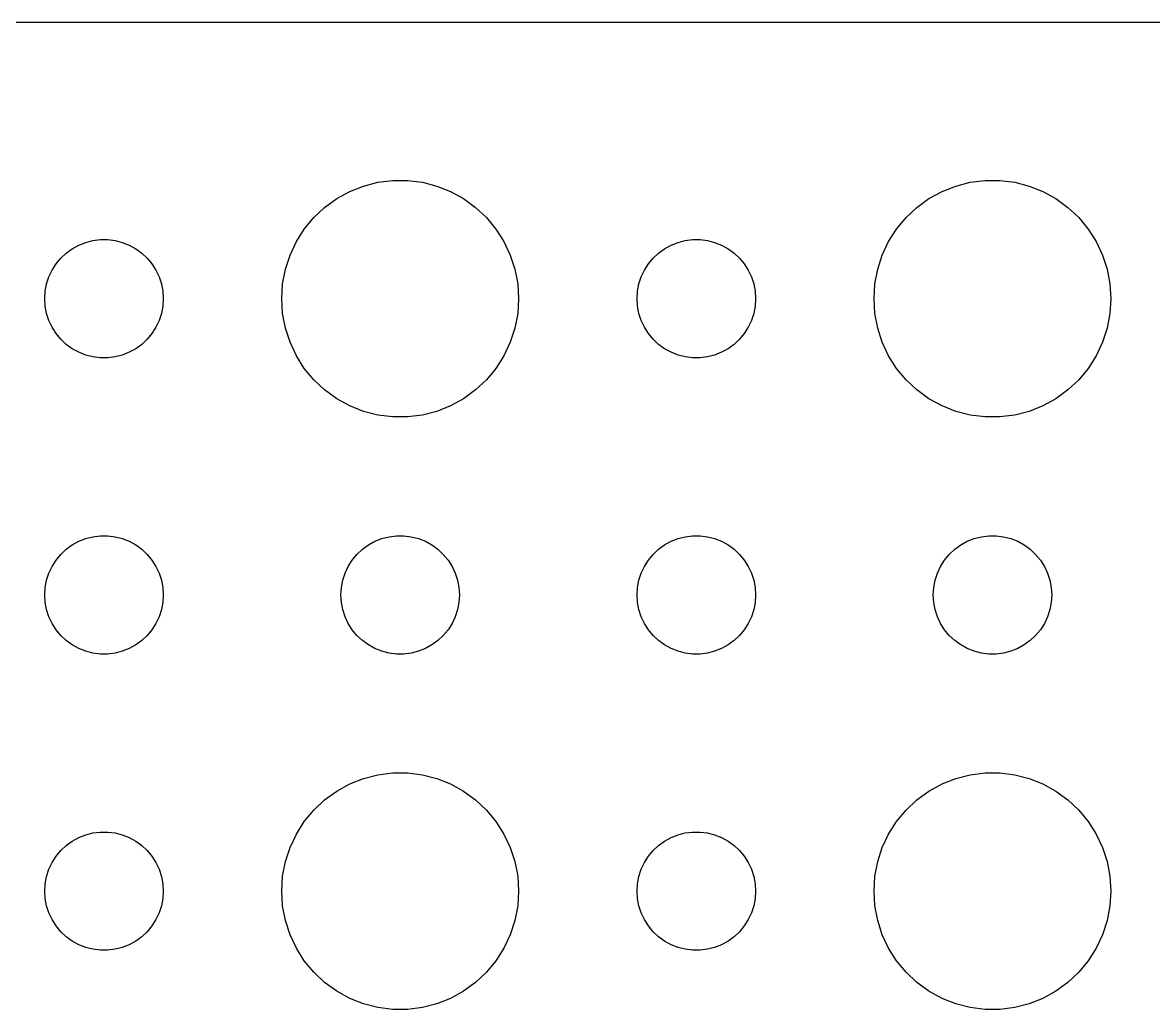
# Model space of a CAD drawing. Header units: metres. Extents: x -112 to 112, y -89 to 89.
# Drawn here: x -84.56 to -55.92, y 64.51 to 89.49 of the extents above; entities that cross this region are included whole.
import ezdxf

# ---------------------------------------------------------------- set-up
doc = ezdxf.new("R2010")
doc.units = ezdxf.units.M

msp = doc.modelspace()

# ---------------------------------------------------------------- linework, layer by layer
for p, q in [((107.314, 89.4901), (-107.314, 89.4901)), ((-76.2773, 85.2145), (-75.927, 85.3532)), ((-75.927, 85.3532), (-75.5621, 85.4469)), ((-75.5621, 85.4469), (-75.1884, 85.4941)), ((-75.1884, 85.4941), (-74.8116, 85.4941)), ((-74.8116, 85.4941), (-74.4379, 85.4469)), ((-74.4379, 85.4469), (-74.073, 85.3532)), ((-74.073, 85.3532), (-73.7227, 85.2145)), ((-61.2773, 85.2145), (-60.927, 85.3532)), ((-60.927, 85.3532), (-60.5621, 85.4469)), ((-60.5621, 85.4469), (-60.1884, 85.4941)), ((-60.1884, 85.4941), (-59.8116, 85.4941)), ((-59.8116, 85.4941), (-59.4379, 85.4469)), ((-59.4379, 85.4469), (-59.0729, 85.3532)), ((-59.0729, 85.3532), (-58.7227, 85.2145)), ((-76.6075, 85.033), (-76.2773, 85.2145)), ((-73.7227, 85.2145), (-73.3925, 85.033)), ((-61.6075, 85.033), (-61.2773, 85.2145)), ((-58.7227, 85.2145), (-58.3925, 85.033)), ((-77.1869, 84.5536), (-76.9123, 84.8115)), ((-76.9123, 84.8115), (-76.6075, 85.033)), ((-73.3925, 85.033), (-73.0877, 84.8115)), ((-73.0877, 84.8115), (-72.8131, 84.5536)), ((-62.1869, 84.5536), (-61.9123, 84.8115)), ((-61.9123, 84.8115), (-61.6075, 85.033)), ((-58.3925, 85.033), (-58.0877, 84.8115)), ((-58.0877, 84.8115), (-57.8131, 84.5536)), ((-77.427, 84.2634), (-77.1869, 84.5536)), ((-72.8131, 84.5536), (-72.573, 84.2634)), ((-62.427, 84.2634), (-62.1869, 84.5536)), ((-57.8131, 84.5536), (-57.5729, 84.2634)), ((-77.6289, 83.9453), (-77.427, 84.2634)), ((-72.573, 84.2634), (-72.3711, 83.9453)), ((-62.6289, 83.9453), (-62.427, 84.2634)), ((-57.5729, 84.2634), (-57.3711, 83.9453)), ((-83.1387, 83.8572), (-82.9635, 83.9266)), ((-82.9635, 83.9266), (-82.7811, 83.9734)), ((-82.7811, 83.9734), (-82.5942, 83.997)), ((-82.5942, 83.997), (-82.4058, 83.997)), ((-82.4058, 83.997), (-82.2189, 83.9734)), ((-82.2189, 83.9734), (-82.0365, 83.9266)), ((-82.0365, 83.9266), (-81.8613, 83.8572)), ((-77.7893, 83.6044), (-77.6289, 83.9453)), ((-72.3711, 83.9453), (-72.2107, 83.6044)), ((-68.1387, 83.8572), (-67.9635, 83.9266)), ((-67.9635, 83.9266), (-67.7811, 83.9734)), ((-67.7811, 83.9734), (-67.5942, 83.997)), ((-67.5942, 83.997), (-67.4058, 83.997)), ((-67.4058, 83.997), (-67.2189, 83.9734)), ((-67.2189, 83.9734), (-67.0365, 83.9266)), ((-67.0365, 83.9266), (-66.8613, 83.8572)), ((-62.7893, 83.6044), (-62.6289, 83.9453)), ((-57.3711, 83.9453), (-57.2107, 83.6044)), ((-83.5934, 83.5268), (-83.4561, 83.6558)), ((-83.4561, 83.6558), (-83.3037, 83.7665)), ((-83.3037, 83.7665), (-83.1387, 83.8572)), ((-81.8613, 83.8572), (-81.6963, 83.7665)), ((-81.6963, 83.7665), (-81.5439, 83.6558)), ((-81.5439, 83.6558), (-81.4065, 83.5268)), ((-68.5934, 83.5268), (-68.4561, 83.6558)), ((-68.4561, 83.6558), (-68.3037, 83.7665)), ((-68.3037, 83.7665), (-68.1387, 83.8572)), ((-66.8613, 83.8572), (-66.6963, 83.7665)), ((-66.6963, 83.7665), (-66.5439, 83.6558)), ((-66.5439, 83.6558), (-66.4065, 83.5268)), ((-83.8145, 83.2226), (-83.7135, 83.3817)), ((-83.7135, 83.3817), (-83.5934, 83.5268)), ((-81.4065, 83.5268), (-81.2865, 83.3817)), ((-81.2865, 83.3817), (-81.1855, 83.2226)), ((-77.9057, 83.2461), (-77.7893, 83.6044)), ((-72.2107, 83.6044), (-72.0943, 83.2461)), ((-68.8145, 83.2226), (-68.7135, 83.3817)), ((-68.7135, 83.3817), (-68.5934, 83.5268)), ((-66.4065, 83.5268), (-66.2865, 83.3817)), ((-66.2865, 83.3817), (-66.1855, 83.2226)), ((-62.9057, 83.2461), (-62.7893, 83.6044)), ((-57.2107, 83.6044), (-57.0942, 83.2461)), ((-83.9529, 82.873), (-83.8947, 83.0522)), ((-83.8947, 83.0522), (-83.8145, 83.2226)), ((-81.1855, 83.2226), (-81.1053, 83.0522)), ((-81.1053, 83.0522), (-81.0471, 82.873)), ((-77.9763, 82.876), (-77.9057, 83.2461)), ((-72.0943, 83.2461), (-72.0237, 82.876)), ((-68.9529, 82.873), (-68.8947, 83.0522)), ((-68.8947, 83.0522), (-68.8145, 83.2226)), ((-66.1855, 83.2226), (-66.1053, 83.0522)), ((-66.1053, 83.0522), (-66.0471, 82.873)), ((-62.9763, 82.876), (-62.9057, 83.2461)), ((-57.0942, 83.2461), (-57.0237, 82.876)), ((-83.9882, 82.688), (-83.9529, 82.873)), ((-81.0471, 82.873), (-81.0118, 82.688)), ((-78, 82.5), (-77.9763, 82.876)), ((-72.0237, 82.876), (-72, 82.5)), ((-68.9882, 82.688), (-68.9529, 82.873)), ((-66.0471, 82.873), (-66.0118, 82.688)), ((-63, 82.5), (-62.9763, 82.876)), ((-57.0237, 82.876), (-57, 82.5)), ((-84, 82.5), (-83.9882, 82.688)), ((-83.9882, 82.312), (-84, 82.5)), ((-81.0118, 82.688), (-81, 82.5)), ((-81, 82.5), (-81.0118, 82.312)), ((-77.9763, 82.124), (-78, 82.5)), ((-72, 82.5), (-72.0237, 82.124)), ((-69, 82.5), (-68.9882, 82.688)), ((-68.9882, 82.312), (-69, 82.5)), ((-66.0118, 82.688), (-66, 82.5)), ((-66, 82.5), (-66.0118, 82.312)), ((-62.9763, 82.124), (-63, 82.5)), ((-57, 82.5), (-57.0237, 82.124)), ((-83.9529, 82.127), (-83.9882, 82.312)), ((-81.0118, 82.312), (-81.0471, 82.127)), ((-68.9529, 82.127), (-68.9882, 82.312)), ((-66.0118, 82.312), (-66.0471, 82.127)), ((-83.8947, 81.9478), (-83.9529, 82.127)), ((-83.8145, 81.7774), (-83.8947, 81.9478)), ((-81.1053, 81.9478), (-81.1855, 81.7774)), ((-81.0471, 82.127), (-81.1053, 81.9478)), ((-77.9057, 81.7539), (-77.9763, 82.124)), ((-72.0237, 82.124), (-72.0943, 81.7539)), ((-68.8947, 81.9478), (-68.9529, 82.127)), ((-68.8145, 81.7774), (-68.8947, 81.9478)), ((-66.1053, 81.9478), (-66.1855, 81.7774)), ((-66.0471, 82.127), (-66.1053, 81.9478)), ((-62.9057, 81.7539), (-62.9763, 82.124)), ((-57.0237, 82.124), (-57.0942, 81.7539)), ((-83.7135, 81.6183), (-83.8145, 81.7774)), ((-83.5934, 81.4732), (-83.7135, 81.6183)), ((-81.2865, 81.6183), (-81.4065, 81.4732)), ((-81.1855, 81.7774), (-81.2865, 81.6183)), ((-77.7893, 81.3956), (-77.9057, 81.7539)), ((-72.0943, 81.7539), (-72.2107, 81.3956)), ((-68.7135, 81.6183), (-68.8145, 81.7774)), ((-68.5934, 81.4732), (-68.7135, 81.6183)), ((-66.2865, 81.6183), (-66.4065, 81.4732)), ((-66.1855, 81.7774), (-66.2865, 81.6183)), ((-62.7893, 81.3956), (-62.9057, 81.7539)), ((-57.0942, 81.7539), (-57.2107, 81.3956)), ((-83.4561, 81.3442), (-83.5934, 81.4732)), ((-83.3037, 81.2335), (-83.4561, 81.3442)), ((-81.5439, 81.3442), (-81.6963, 81.2335)), ((-81.4065, 81.4732), (-81.5439, 81.3442)), ((-77.6289, 81.0547), (-77.7893, 81.3956)), ((-72.2107, 81.3956), (-72.3711, 81.0547)), ((-68.4561, 81.3442), (-68.5934, 81.4732)), ((-68.3037, 81.2335), (-68.4561, 81.3442)), ((-66.5439, 81.3442), (-66.6963, 81.2335)), ((-66.4065, 81.4732), (-66.5439, 81.3442)), ((-62.6289, 81.0547), (-62.7893, 81.3956)), ((-57.2107, 81.3956), (-57.3711, 81.0547)), ((-83.1387, 81.1428), (-83.3037, 81.2335)), ((-82.9635, 81.0734), (-83.1387, 81.1428)), ((-82.7811, 81.0266), (-82.9635, 81.0734)), ((-82.0365, 81.0734), (-82.2189, 81.0266)), ((-81.8613, 81.1428), (-82.0365, 81.0734)), ((-81.6963, 81.2335), (-81.8613, 81.1428)), ((-77.427, 80.7366), (-77.6289, 81.0547)), ((-72.3711, 81.0547), (-72.573, 80.7366)), ((-68.1387, 81.1428), (-68.3037, 81.2335)), ((-67.9635, 81.0734), (-68.1387, 81.1428)), ((-67.7811, 81.0266), (-67.9635, 81.0734)), ((-67.0365, 81.0734), (-67.2189, 81.0266)), ((-66.8613, 81.1428), (-67.0365, 81.0734)), ((-66.6963, 81.2335), (-66.8613, 81.1428)), ((-62.427, 80.7366), (-62.6289, 81.0547)), ((-57.3711, 81.0547), (-57.5729, 80.7366)), ((-82.5942, 81.003), (-82.7811, 81.0266)), ((-82.4058, 81.003), (-82.5942, 81.003)), ((-82.2189, 81.0266), (-82.4058, 81.003)), ((-67.5942, 81.003), (-67.7811, 81.0266)), ((-67.4058, 81.003), (-67.5942, 81.003)), ((-67.2189, 81.0266), (-67.4058, 81.003)), ((-77.1869, 80.4464), (-77.427, 80.7366)), ((-72.573, 80.7366), (-72.8131, 80.4464)), ((-62.1869, 80.4464), (-62.427, 80.7366)), ((-57.5729, 80.7366), (-57.8131, 80.4464)), ((-76.9123, 80.1885), (-77.1869, 80.4464)), ((-76.6075, 79.967), (-76.9123, 80.1885)), ((-73.0877, 80.1885), (-73.3925, 79.967)), ((-72.8131, 80.4464), (-73.0877, 80.1885)), ((-61.9123, 80.1885), (-62.1869, 80.4464)), ((-61.6075, 79.967), (-61.9123, 80.1885)), ((-58.0877, 80.1885), (-58.3925, 79.967)), ((-57.8131, 80.4464), (-58.0877, 80.1885)), ((-76.2773, 79.7855), (-76.6075, 79.967)), ((-73.3925, 79.967), (-73.7227, 79.7855)), ((-61.2773, 79.7855), (-61.6075, 79.967)), ((-58.3925, 79.967), (-58.7227, 79.7855)), ((-75.927, 79.6468), (-76.2773, 79.7855)), ((-75.5621, 79.5531), (-75.927, 79.6468)), ((-74.073, 79.6468), (-74.4379, 79.5531)), ((-73.7227, 79.7855), (-74.073, 79.6468)), ((-60.927, 79.6468), (-61.2773, 79.7855)), ((-60.5621, 79.5531), (-60.927, 79.6468)), ((-59.0729, 79.6468), (-59.4379, 79.5531)), ((-58.7227, 79.7855), (-59.0729, 79.6468)), ((-75.1884, 79.5059), (-75.5621, 79.5531)), ((-74.8116, 79.5059), (-75.1884, 79.5059)), ((-74.4379, 79.5531), (-74.8116, 79.5059)), ((-60.1884, 79.5059), (-60.5621, 79.5531)), ((-59.8116, 79.5059), (-60.1884, 79.5059)), ((-59.4379, 79.5531), (-59.8116, 79.5059)), ((-82.9635, 76.4266), (-82.7811, 76.4734)), ((-82.7811, 76.4734), (-82.5942, 76.497)), ((-82.5942, 76.497), (-82.4058, 76.497)), ((-82.4058, 76.497), (-82.2189, 76.4734)), ((-82.2189, 76.4734), (-82.0365, 76.4266)), ((-75.4635, 76.4266), (-75.2811, 76.4734)), ((-75.2811, 76.4734), (-75.0942, 76.497)), ((-75.0942, 76.497), (-74.9058, 76.497)), ((-74.9058, 76.497), (-74.7189, 76.4734)), ((-74.7189, 76.4734), (-74.5365, 76.4266)), ((-67.9635, 76.4266), (-67.7811, 76.4734)), ((-67.7811, 76.4734), (-67.5942, 76.497)), ((-67.5942, 76.497), (-67.4058, 76.497)), ((-67.4058, 76.497), (-67.2189, 76.4734)), ((-67.2189, 76.4734), (-67.0365, 76.4266)), ((-60.4635, 76.4266), (-60.2811, 76.4734)), ((-60.2811, 76.4734), (-60.0942, 76.497)), ((-60.0942, 76.497), (-59.9058, 76.497)), ((-59.9058, 76.497), (-59.7189, 76.4734)), ((-59.7189, 76.4734), (-59.5365, 76.4266)), ((-83.4561, 76.1558), (-83.3037, 76.2665)), ((-83.3037, 76.2665), (-83.1387, 76.3572)), ((-83.1387, 76.3572), (-82.9635, 76.4266)), ((-82.0365, 76.4266), (-81.8613, 76.3572)), ((-81.8613, 76.3572), (-81.6963, 76.2665)), ((-81.6963, 76.2665), (-81.5439, 76.1558)), ((-75.9561, 76.1558), (-75.8037, 76.2665)), ((-75.8037, 76.2665), (-75.6387, 76.3572)), ((-75.6387, 76.3572), (-75.4635, 76.4266)), ((-74.5365, 76.4266), (-74.3613, 76.3572)), ((-74.3613, 76.3572), (-74.1963, 76.2665)), ((-74.1963, 76.2665), (-74.0439, 76.1558)), ((-68.4561, 76.1558), (-68.3037, 76.2665)), ((-68.3037, 76.2665), (-68.1387, 76.3572)), ((-68.1387, 76.3572), (-67.9635, 76.4266)), ((-67.0365, 76.4266), (-66.8613, 76.3572)), ((-66.8613, 76.3572), (-66.6963, 76.2665)), ((-66.6963, 76.2665), (-66.5439, 76.1558)), ((-60.9561, 76.1558), (-60.8037, 76.2665)), ((-60.8037, 76.2665), (-60.6387, 76.3572)), ((-60.6387, 76.3572), (-60.4635, 76.4266)), ((-59.5365, 76.4266), (-59.3613, 76.3572)), ((-59.3613, 76.3572), (-59.1963, 76.2665)), ((-59.1963, 76.2665), (-59.0439, 76.1558)), ((-83.7135, 75.8817), (-83.5934, 76.0268)), ((-83.5934, 76.0268), (-83.4561, 76.1558)), ((-81.5439, 76.1558), (-81.4065, 76.0268)), ((-81.4065, 76.0268), (-81.2865, 75.8817)), ((-76.2135, 75.8817), (-76.0934, 76.0268)), ((-76.0934, 76.0268), (-75.9561, 76.1558)), ((-74.0439, 76.1558), (-73.9065, 76.0268)), ((-73.9065, 76.0268), (-73.7865, 75.8817)), ((-68.7135, 75.8817), (-68.5934, 76.0268)), ((-68.5934, 76.0268), (-68.4561, 76.1558)), ((-66.5439, 76.1558), (-66.4065, 76.0268)), ((-66.4065, 76.0268), (-66.2865, 75.8817)), ((-61.2135, 75.8817), (-61.0934, 76.0268)), ((-61.0934, 76.0268), (-60.9561, 76.1558)), ((-59.0439, 76.1558), (-58.9065, 76.0268)), ((-58.9065, 76.0268), (-58.7865, 75.8817)), ((-83.8947, 75.5522), (-83.8145, 75.7226)), ((-83.8145, 75.7226), (-83.7135, 75.8817)), ((-81.2865, 75.8817), (-81.1855, 75.7226)), ((-81.1855, 75.7226), (-81.1053, 75.5522)), ((-76.3947, 75.5522), (-76.3145, 75.7226)), ((-76.3145, 75.7226), (-76.2135, 75.8817)), ((-73.7865, 75.8817), (-73.6855, 75.7226)), ((-73.6855, 75.7226), (-73.6053, 75.5522)), ((-68.8947, 75.5522), (-68.8145, 75.7226)), ((-68.8145, 75.7226), (-68.7135, 75.8817)), ((-66.2865, 75.8817), (-66.1855, 75.7226)), ((-66.1855, 75.7226), (-66.1053, 75.5522)), ((-61.3947, 75.5522), (-61.3145, 75.7226)), ((-61.3145, 75.7226), (-61.2135, 75.8817)), ((-58.7865, 75.8817), (-58.6855, 75.7226)), ((-58.6855, 75.7226), (-58.6053, 75.5522)), ((-83.9882, 75.188), (-83.9529, 75.373)), ((-83.9529, 75.373), (-83.8947, 75.5522)), ((-81.1053, 75.5522), (-81.0471, 75.373)), ((-81.0471, 75.373), (-81.0118, 75.188)), ((-76.4882, 75.188), (-76.4529, 75.373)), ((-76.4529, 75.373), (-76.3947, 75.5522)), ((-73.6053, 75.5522), (-73.5471, 75.373)), ((-73.5471, 75.373), (-73.5118, 75.188)), ((-68.9882, 75.188), (-68.9529, 75.373)), ((-68.9529, 75.373), (-68.8947, 75.5522)), ((-66.1053, 75.5522), (-66.0471, 75.373)), ((-66.0471, 75.373), (-66.0118, 75.188)), ((-61.4882, 75.188), (-61.4529, 75.373)), ((-61.4529, 75.373), (-61.3947, 75.5522)), ((-58.6053, 75.5522), (-58.5471, 75.373)), ((-58.5471, 75.373), (-58.5118, 75.188)), ((-84, 75), (-83.9882, 75.188)), ((-81.0118, 75.188), (-81, 75)), ((-76.5, 75), (-76.4882, 75.188)), ((-73.5118, 75.188), (-73.5, 75)), ((-69, 75), (-68.9882, 75.188)), ((-66.0118, 75.188), (-66, 75)), ((-61.5, 75), (-61.4882, 75.188)), ((-58.5118, 75.188), (-58.5, 75)), ((-83.9882, 74.812), (-84, 75)), ((-83.9529, 74.627), (-83.9882, 74.812)), ((-81.0118, 74.812), (-81.0471, 74.627)), ((-81, 75), (-81.0118, 74.812)), ((-76.4882, 74.812), (-76.5, 75)), ((-76.4529, 74.627), (-76.4882, 74.812)), ((-73.5118, 74.812), (-73.5471, 74.627)), ((-73.5, 75), (-73.5118, 74.812)), ((-68.9882, 74.812), (-69, 75)), ((-68.9529, 74.627), (-68.9882, 74.812)), ((-66.0118, 74.812), (-66.0471, 74.627)), ((-66, 75), (-66.0118, 74.812)), ((-61.4882, 74.812), (-61.5, 75)), ((-61.4529, 74.627), (-61.4882, 74.812)), ((-58.5118, 74.812), (-58.5471, 74.627)), ((-58.5, 75), (-58.5118, 74.812)), ((-83.8947, 74.4478), (-83.9529, 74.627)), ((-81.0471, 74.627), (-81.1053, 74.4478)), ((-76.3947, 74.4478), (-76.4529, 74.627)), ((-73.5471, 74.627), (-73.6053, 74.4478)), ((-68.8947, 74.4478), (-68.9529, 74.627)), ((-66.0471, 74.627), (-66.1053, 74.4478)), ((-61.3947, 74.4478), (-61.4529, 74.627)), ((-58.5471, 74.627), (-58.6053, 74.4478)), ((-83.8145, 74.2774), (-83.8947, 74.4478)), ((-83.7135, 74.1183), (-83.8145, 74.2774)), ((-81.1855, 74.2774), (-81.2865, 74.1183)), ((-81.1053, 74.4478), (-81.1855, 74.2774)), ((-76.3145, 74.2774), (-76.3947, 74.4478)), ((-76.2135, 74.1183), (-76.3145, 74.2774)), ((-73.6855, 74.2774), (-73.7865, 74.1183)), ((-73.6053, 74.4478), (-73.6855, 74.2774)), ((-68.8145, 74.2774), (-68.8947, 74.4478)), ((-68.7135, 74.1183), (-68.8145, 74.2774)), ((-66.1855, 74.2774), (-66.2865, 74.1183)), ((-66.1053, 74.4478), (-66.1855, 74.2774)), ((-61.3145, 74.2774), (-61.3947, 74.4478)), ((-61.2135, 74.1183), (-61.3145, 74.2774)), ((-58.6855, 74.2774), (-58.7865, 74.1183)), ((-58.6053, 74.4478), (-58.6855, 74.2774)), ((-83.5934, 73.9732), (-83.7135, 74.1183)), ((-83.4561, 73.8442), (-83.5934, 73.9732)), ((-81.4065, 73.9732), (-81.5439, 73.8442)), ((-81.2865, 74.1183), (-81.4065, 73.9732)), ((-76.0934, 73.9732), (-76.2135, 74.1183)), ((-75.9561, 73.8442), (-76.0934, 73.9732)), ((-73.9065, 73.9732), (-74.0439, 73.8442)), ((-73.7865, 74.1183), (-73.9065, 73.9732)), ((-68.5934, 73.9732), (-68.7135, 74.1183)), ((-68.4561, 73.8442), (-68.5934, 73.9732)), ((-66.4065, 73.9732), (-66.5439, 73.8442)), ((-66.2865, 74.1183), (-66.4065, 73.9732)), ((-61.0934, 73.9732), (-61.2135, 74.1183)), ((-60.9561, 73.8442), (-61.0934, 73.9732)), ((-58.9065, 73.9732), (-59.0439, 73.8442)), ((-58.7865, 74.1183), (-58.9065, 73.9732)), ((-83.3037, 73.7335), (-83.4561, 73.8442)), ((-83.1387, 73.6428), (-83.3037, 73.7335)), ((-82.9635, 73.5734), (-83.1387, 73.6428)), ((-81.8613, 73.6428), (-82.0365, 73.5734)), ((-81.6963, 73.7335), (-81.8613, 73.6428)), ((-81.5439, 73.8442), (-81.6963, 73.7335)), ((-75.8037, 73.7335), (-75.9561, 73.8442)), ((-75.6387, 73.6428), (-75.8037, 73.7335)), ((-75.4635, 73.5734), (-75.6387, 73.6428)), ((-74.3613, 73.6428), (-74.5365, 73.5734)), ((-74.1963, 73.7335), (-74.3613, 73.6428)), ((-74.0439, 73.8442), (-74.1963, 73.7335)), ((-68.3037, 73.7335), (-68.4561, 73.8442)), ((-68.1387, 73.6428), (-68.3037, 73.7335)), ((-67.9635, 73.5734), (-68.1387, 73.6428)), ((-66.8613, 73.6428), (-67.0365, 73.5734)), ((-66.6963, 73.7335), (-66.8613, 73.6428)), ((-66.5439, 73.8442), (-66.6963, 73.7335)), ((-60.8037, 73.7335), (-60.9561, 73.8442)), ((-60.6387, 73.6428), (-60.8037, 73.7335)), ((-60.4635, 73.5734), (-60.6387, 73.6428)), ((-59.3613, 73.6428), (-59.5365, 73.5734)), ((-59.1963, 73.7335), (-59.3613, 73.6428)), ((-59.0439, 73.8442), (-59.1963, 73.7335)), ((-82.7811, 73.5266), (-82.9635, 73.5734)), ((-82.5942, 73.503), (-82.7811, 73.5266)), ((-82.4058, 73.503), (-82.5942, 73.503)), ((-82.2189, 73.5266), (-82.4058, 73.503)), ((-82.0365, 73.5734), (-82.2189, 73.5266)), ((-75.2811, 73.5266), (-75.4635, 73.5734)), ((-75.0942, 73.503), (-75.2811, 73.5266)), ((-74.9058, 73.503), (-75.0942, 73.503)), ((-74.7189, 73.5266), (-74.9058, 73.503)), ((-74.5365, 73.5734), (-74.7189, 73.5266)), ((-67.7811, 73.5266), (-67.9635, 73.5734)), ((-67.5942, 73.503), (-67.7811, 73.5266)), ((-67.4058, 73.503), (-67.5942, 73.503)), ((-67.2189, 73.5266), (-67.4058, 73.503)), ((-67.0365, 73.5734), (-67.2189, 73.5266)), ((-60.2811, 73.5266), (-60.4635, 73.5734)), ((-60.0942, 73.503), (-60.2811, 73.5266)), ((-59.9058, 73.503), (-60.0942, 73.503)), ((-59.7189, 73.5266), (-59.9058, 73.503)), ((-59.5365, 73.5734), (-59.7189, 73.5266)), ((-75.927, 70.3532), (-75.5621, 70.4469)), ((-75.5621, 70.4469), (-75.1884, 70.4941)), ((-75.1884, 70.4941), (-74.8116, 70.4941)), ((-74.8116, 70.4941), (-74.4379, 70.4469)), ((-74.4379, 70.4469), (-74.073, 70.3532)), ((-60.927, 70.3532), (-60.5621, 70.4469)), ((-60.5621, 70.4469), (-60.1884, 70.4941)), ((-60.1884, 70.4941), (-59.8116, 70.4941)), ((-59.8116, 70.4941), (-59.4379, 70.4469)), ((-59.4379, 70.4469), (-59.0729, 70.3532)), ((-76.6075, 70.033), (-76.2773, 70.2145)), ((-76.2773, 70.2145), (-75.927, 70.3532)), ((-74.073, 70.3532), (-73.7227, 70.2145)), ((-73.7227, 70.2145), (-73.3925, 70.033)), ((-61.6075, 70.033), (-61.2773, 70.2145)), ((-61.2773, 70.2145), (-60.927, 70.3532)), ((-59.0729, 70.3532), (-58.7227, 70.2145)), ((-58.7227, 70.2145), (-58.3925, 70.033)), ((-76.9123, 69.8115), (-76.6075, 70.033)), ((-73.3925, 70.033), (-73.0877, 69.8115)), ((-61.9123, 69.8115), (-61.6075, 70.033)), ((-58.3925, 70.033), (-58.0877, 69.8115)), ((-77.1869, 69.5536), (-76.9123, 69.8115)), ((-73.0877, 69.8115), (-72.8131, 69.5536)), ((-62.1869, 69.5536), (-61.9123, 69.8115)), ((-58.0877, 69.8115), (-57.8131, 69.5536)), ((-77.427, 69.2634), (-77.1869, 69.5536)), ((-72.8131, 69.5536), (-72.573, 69.2634)), ((-62.427, 69.2634), (-62.1869, 69.5536)), ((-57.8131, 69.5536), (-57.5729, 69.2634)), ((-77.6289, 68.9453), (-77.427, 69.2634)), ((-72.573, 69.2634), (-72.3711, 68.9453)), ((-62.6289, 68.9453), (-62.427, 69.2634)), ((-57.5729, 69.2634), (-57.3711, 68.9453)), ((-83.4561, 68.6558), (-83.3037, 68.7665)), ((-83.3037, 68.7665), (-83.1387, 68.8572)), ((-83.1387, 68.8572), (-82.9635, 68.9266)), ((-82.9635, 68.9266), (-82.7811, 68.9734)), ((-82.7811, 68.9734), (-82.5942, 68.997)), ((-82.5942, 68.997), (-82.4058, 68.997)), ((-82.4058, 68.997), (-82.2189, 68.9734)), ((-82.2189, 68.9734), (-82.0365, 68.9266)), ((-82.0365, 68.9266), (-81.8613, 68.8572)), ((-81.8613, 68.8572), (-81.6963, 68.7665)), ((-81.6963, 68.7665), (-81.5439, 68.6558)), ((-77.7893, 68.6044), (-77.6289, 68.9453)), ((-72.3711, 68.9453), (-72.2107, 68.6044)), ((-68.4561, 68.6558), (-68.3037, 68.7665)), ((-68.3037, 68.7665), (-68.1387, 68.8572)), ((-68.1387, 68.8572), (-67.9635, 68.9266)), ((-67.9635, 68.9266), (-67.7811, 68.9734)), ((-67.7811, 68.9734), (-67.5942, 68.997)), ((-67.5942, 68.997), (-67.4058, 68.997)), ((-67.4058, 68.997), (-67.2189, 68.9734)), ((-67.2189, 68.9734), (-67.0365, 68.9266)), ((-67.0365, 68.9266), (-66.8613, 68.8572)), ((-66.8613, 68.8572), (-66.6963, 68.7665)), ((-66.6963, 68.7665), (-66.5439, 68.6558)), ((-62.7893, 68.6044), (-62.6289, 68.9453)), ((-57.3711, 68.9453), (-57.2107, 68.6044)), ((-83.7135, 68.3817), (-83.5934, 68.5268)), ((-83.5934, 68.5268), (-83.4561, 68.6558)), ((-81.5439, 68.6558), (-81.4065, 68.5268)), ((-81.4065, 68.5268), (-81.2865, 68.3817)), ((-77.9057, 68.2461), (-77.7893, 68.6044)), ((-72.2107, 68.6044), (-72.0943, 68.2461)), ((-68.7135, 68.3817), (-68.5934, 68.5268)), ((-68.5934, 68.5268), (-68.4561, 68.6558)), ((-66.5439, 68.6558), (-66.4065, 68.5268)), ((-66.4065, 68.5268), (-66.2865, 68.3817)), ((-62.9057, 68.2461), (-62.7893, 68.6044)), ((-57.2107, 68.6044), (-57.0942, 68.2461)), ((-83.8947, 68.0522), (-83.8145, 68.2226)), ((-83.8145, 68.2226), (-83.7135, 68.3817)), ((-81.2865, 68.3817), (-81.1855, 68.2226)), ((-81.1855, 68.2226), (-81.1053, 68.0522)), ((-77.9763, 67.876), (-77.9057, 68.2461)), ((-72.0943, 68.2461), (-72.0237, 67.876)), ((-68.8947, 68.0522), (-68.8145, 68.2226)), ((-68.8145, 68.2226), (-68.7135, 68.3817)), ((-66.2865, 68.3817), (-66.1855, 68.2226)), ((-66.1855, 68.2226), (-66.1053, 68.0522)), ((-62.9763, 67.876), (-62.9057, 68.2461)), ((-57.0942, 68.2461), (-57.0237, 67.876)), ((-83.9882, 67.688), (-83.9529, 67.873)), ((-83.9529, 67.873), (-83.8947, 68.0522)), ((-81.1053, 68.0522), (-81.0471, 67.873)), ((-81.0471, 67.873), (-81.0118, 67.688)), ((-78, 67.5), (-77.9763, 67.876)), ((-72.0237, 67.876), (-72, 67.5)), ((-68.9882, 67.688), (-68.9529, 67.873)), ((-68.9529, 67.873), (-68.8947, 68.0522)), ((-66.1053, 68.0522), (-66.0471, 67.873)), ((-66.0471, 67.873), (-66.0118, 67.688)), ((-63, 67.5), (-62.9763, 67.876)), ((-57.0237, 67.876), (-57, 67.5)), ((-84, 67.5), (-83.9882, 67.688)), ((-81.0118, 67.688), (-81, 67.5)), ((-69, 67.5), (-68.9882, 67.688)), ((-66.0118, 67.688), (-66, 67.5)), ((-83.9882, 67.312), (-84, 67.5)), ((-83.9529, 67.127), (-83.9882, 67.312)), ((-81.0118, 67.312), (-81.0471, 67.127)), ((-81, 67.5), (-81.0118, 67.312)), ((-77.9763, 67.124), (-78, 67.5)), ((-72, 67.5), (-72.0237, 67.124)), ((-68.9882, 67.312), (-69, 67.5)), ((-68.9529, 67.127), (-68.9882, 67.312)), ((-66.0118, 67.312), (-66.0471, 67.127)), ((-66, 67.5), (-66.0118, 67.312)), ((-62.9763, 67.124), (-63, 67.5)), ((-57, 67.5), (-57.0237, 67.124)), ((-83.8947, 66.9478), (-83.9529, 67.127)), ((-81.0471, 67.127), (-81.1053, 66.9478)), ((-77.9057, 66.7539), (-77.9763, 67.124)), ((-72.0237, 67.124), (-72.0943, 66.7539)), ((-68.8947, 66.9478), (-68.9529, 67.127)), ((-66.0471, 67.127), (-66.1053, 66.9478)), ((-62.9057, 66.7539), (-62.9763, 67.124)), ((-57.0237, 67.124), (-57.0942, 66.7539)), ((-83.8145, 66.7774), (-83.8947, 66.9478)), ((-83.7135, 66.6183), (-83.8145, 66.7774)), ((-81.1855, 66.7774), (-81.2865, 66.6183)), ((-81.1053, 66.9478), (-81.1855, 66.7774)), ((-77.7893, 66.3956), (-77.9057, 66.7539)), ((-72.0943, 66.7539), (-72.2107, 66.3956)), ((-68.8145, 66.7774), (-68.8947, 66.9478)), ((-68.7135, 66.6183), (-68.8145, 66.7774)), ((-66.1855, 66.7774), (-66.2865, 66.6183)), ((-66.1053, 66.9478), (-66.1855, 66.7774)), ((-62.7893, 66.3956), (-62.9057, 66.7539)), ((-57.0942, 66.7539), (-57.2107, 66.3956)), ((-83.5934, 66.4732), (-83.7135, 66.6183)), ((-83.4561, 66.3442), (-83.5934, 66.4732)), ((-81.4065, 66.4732), (-81.5439, 66.3442)), ((-81.2865, 66.6183), (-81.4065, 66.4732)), ((-68.5934, 66.4732), (-68.7135, 66.6183)), ((-68.4561, 66.3442), (-68.5934, 66.4732)), ((-66.4065, 66.4732), (-66.5439, 66.3442)), ((-66.2865, 66.6183), (-66.4065, 66.4732)), ((-83.3037, 66.2335), (-83.4561, 66.3442)), ((-83.1387, 66.1428), (-83.3037, 66.2335)), ((-81.6963, 66.2335), (-81.8613, 66.1428)), ((-81.5439, 66.3442), (-81.6963, 66.2335)), ((-77.6289, 66.0547), (-77.7893, 66.3956)), ((-72.2107, 66.3956), (-72.3711, 66.0547)), ((-68.3037, 66.2335), (-68.4561, 66.3442)), ((-68.1387, 66.1428), (-68.3037, 66.2335)), ((-66.6963, 66.2335), (-66.8613, 66.1428)), ((-66.5439, 66.3442), (-66.6963, 66.2335)), ((-62.6289, 66.0547), (-62.7893, 66.3956)), ((-57.2107, 66.3956), (-57.3711, 66.0547)), ((-82.9635, 66.0734), (-83.1387, 66.1428)), ((-82.7811, 66.0266), (-82.9635, 66.0734)), ((-82.5942, 66.003), (-82.7811, 66.0266)), ((-82.4058, 66.003), (-82.5942, 66.003)), ((-82.2189, 66.0266), (-82.4058, 66.003)), ((-82.0365, 66.0734), (-82.2189, 66.0266)), ((-81.8613, 66.1428), (-82.0365, 66.0734)), ((-77.427, 65.7366), (-77.6289, 66.0547)), ((-72.3711, 66.0547), (-72.573, 65.7366)), ((-67.9635, 66.0734), (-68.1387, 66.1428)), ((-67.7811, 66.0266), (-67.9635, 66.0734)), ((-67.5942, 66.003), (-67.7811, 66.0266)), ((-67.4058, 66.003), (-67.5942, 66.003)), ((-67.2189, 66.0266), (-67.4058, 66.003)), ((-67.0365, 66.0734), (-67.2189, 66.0266)), ((-66.8613, 66.1428), (-67.0365, 66.0734)), ((-62.427, 65.7366), (-62.6289, 66.0547)), ((-57.3711, 66.0547), (-57.5729, 65.7366)), ((-77.1869, 65.4464), (-77.427, 65.7366)), ((-72.573, 65.7366), (-72.8131, 65.4464)), ((-62.1869, 65.4464), (-62.427, 65.7366)), ((-57.5729, 65.7366), (-57.8131, 65.4464)), ((-76.9123, 65.1885), (-77.1869, 65.4464)), ((-72.8131, 65.4464), (-73.0877, 65.1885)), ((-61.9123, 65.1885), (-62.1869, 65.4464)), ((-57.8131, 65.4464), (-58.0877, 65.1885)), ((-76.6075, 64.967), (-76.9123, 65.1885)), ((-73.0877, 65.1885), (-73.3925, 64.967)), ((-61.6075, 64.967), (-61.9123, 65.1885)), ((-58.0877, 65.1885), (-58.3925, 64.967)), ((-76.2773, 64.7855), (-76.6075, 64.967)), ((-75.927, 64.6468), (-76.2773, 64.7855)), ((-73.7227, 64.7855), (-74.073, 64.6468)), ((-73.3925, 64.967), (-73.7227, 64.7855)), ((-61.2773, 64.7855), (-61.6075, 64.967)), ((-60.927, 64.6468), (-61.2773, 64.7855)), ((-58.7227, 64.7855), (-59.0729, 64.6468)), ((-58.3925, 64.967), (-58.7227, 64.7855)), ((-75.5621, 64.5531), (-75.927, 64.6468)), ((-75.1884, 64.5059), (-75.5621, 64.5531)), ((-74.8116, 64.5059), (-75.1884, 64.5059)), ((-74.4379, 64.5531), (-74.8116, 64.5059)), ((-74.073, 64.6468), (-74.4379, 64.5531)), ((-60.5621, 64.5531), (-60.927, 64.6468)), ((-60.1884, 64.5059), (-60.5621, 64.5531)), ((-59.8116, 64.5059), (-60.1884, 64.5059)), ((-59.4379, 64.5531), (-59.8116, 64.5059)), ((-59.0729, 64.6468), (-59.4379, 64.5531))]:
    msp.add_line(p, q)

doc.saveas('drawing.dxf')
